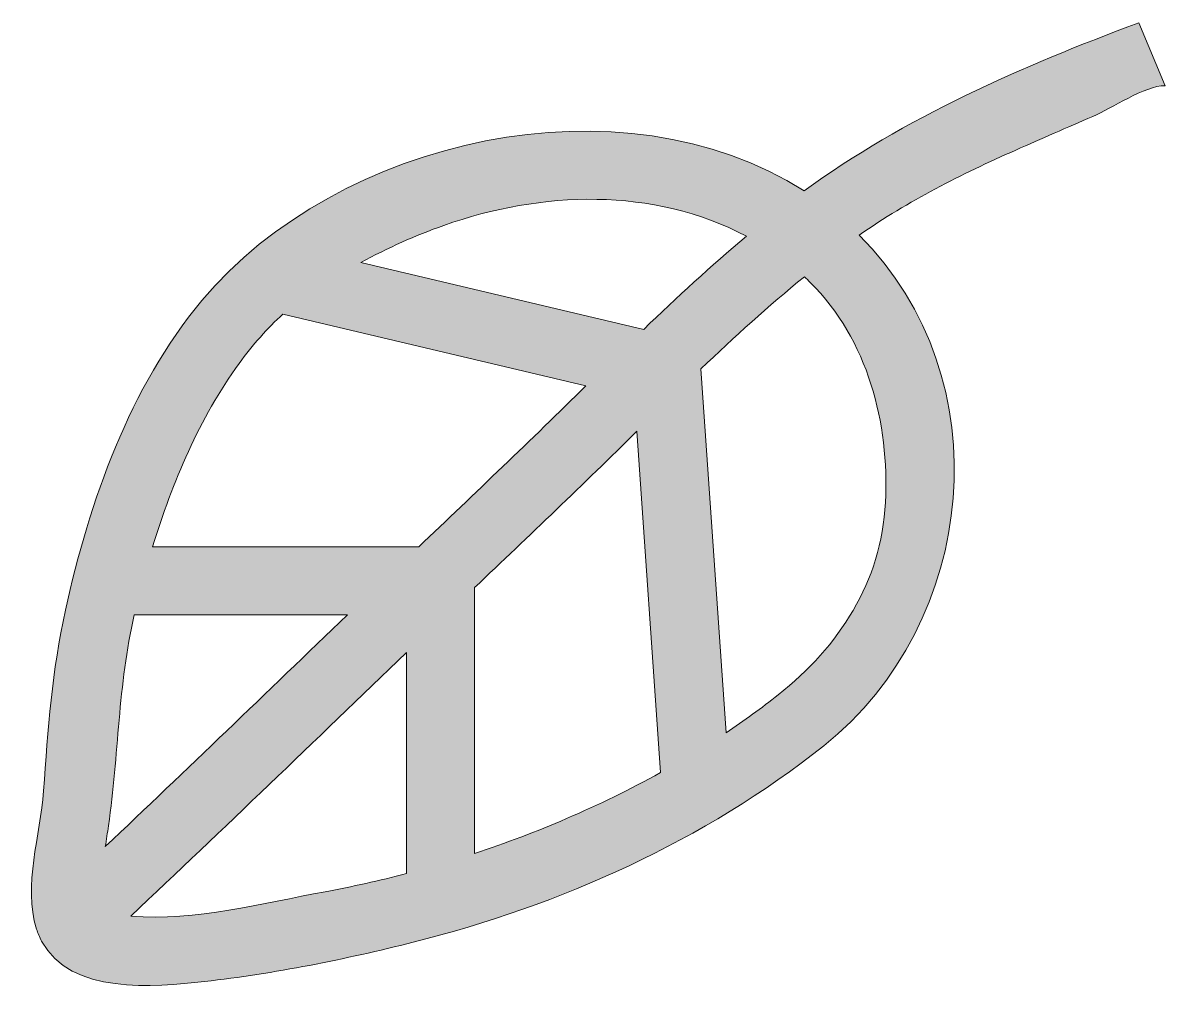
# Model space of a CAD drawing. Header units: inches. Extents: x -1 to 102, y -1 to 86.
import ezdxf

# ---------------------------------------------------------------- set-up
doc = ezdxf.new("R2010")
doc.units = ezdxf.units.IN
doc.header["$MEASUREMENT"] = 0
doc.layers.add('Layer 1', color=7, linetype='Continuous')

msp = doc.modelspace()

# ---------------------------------------------------------------- hatches: boundary and pattern name
at = {"layer": 'Layer 1', "true_color": 0xbdd63c}
h = msp.add_hatch(color=63, dxfattribs=at)
h.dxf.hatch_style = 2
edge = h.paths.add_edge_path()
edge.add_spline(control_points=[(0.92, 3.97), (3.54, -0.86), (10.97, -0.14), (15.51, 0.36), (21.76, 1.06), (28.12, 2.35), (34.22, 3.88), (47.42, 7.21), (60.32, 12.97), (71.01, 21.49), (71.01, 21.49), (71.01, 21.49), (71.01, 21.49), (84.82, 32.5), (87.05, 54.38), (74.19, 67.25), (78.6, 70.34), (83.32, 72.7), (88.22, 74.88), (90.51, 75.9), (92.81, 76.9), (95.11, 77.89), (96.81, 78.62), (99.76, 80.65), (101.6, 80.65), (101.6, 80.65), (99.24, 86.28), (99.24, 86.28), (88.9, 82.45), (78.16, 77.74), (69.24, 71.21), (52.92, 81.67), (27.46, 75.98), (15.28, 61.39), (8.77, 53.59), (5.22, 43.43), (3.05, 33.64), (1.86, 28.25), (1.47, 22.93), (1.09, 17.44), (0.81, 13.43), (-0.77, 9.03), (0.46, 5.06), (0.57, 4.7), (0.72, 4.34), (0.92, 3.97)], knot_values=[0, 0, 0, 0, 1, 1, 1, 2, 2, 2, 3, 3, 3, 4, 4, 4, 5, 5, 5, 6, 6, 6, 7, 7, 7, 8, 8, 8, 9, 9, 9, 10, 10, 10, 11, 11, 11, 12, 12, 12, 13, 13, 13, 14, 14, 14, 15, 15, 15, 15], degree=3, periodic=1)
edge = h.paths.add_edge_path()
edge.add_spline(control_points=[(33.61, 10.03), (31.18, 9.4), (28.75, 8.85), (26.34, 8.41), (20.65, 7.37), (14.75, 5.74), (8.92, 6.23), (17.23, 14.05), (25.41, 21.97), (33.61, 29.84), (33.61, 29.84), (33.61, 10.03), (33.61, 10.03)], knot_values=[0, 0, 0, 0, 1, 1, 1, 2, 2, 2, 3, 3, 3, 4, 4, 4, 4], degree=3, periodic=1)
edge = h.paths.add_edge_path()
edge.add_spline(control_points=[(47.96, 14.96), (45.26, 13.8), (42.5, 12.76), (39.72, 11.84), (39.72, 11.84), (39.72, 35.67), (39.72, 35.67), (44.6, 40.3), (49.47, 44.94), (54.26, 49.67), (54.26, 49.67), (56.38, 19.08), (56.38, 19.08), (53.67, 17.58), (50.85, 16.2), (47.96, 14.96)], knot_values=[0, 0, 0, 0, 1, 1, 1, 2, 2, 2, 3, 3, 3, 4, 4, 4, 5, 5, 5, 5], degree=3, periodic=1)
edge = h.paths.add_edge_path()
edge.add_spline(control_points=[(69.27, 63.52), (69.45, 63.35), (69.62, 63.18), (69.8, 63.01), (74.96, 57.89), (76.89, 50.42), (76.53, 43.3), (76.17, 36.12), (72.4, 30.43), (66.93, 26.05), (65.43, 24.87), (63.87, 23.74), (62.25, 22.66), (62.25, 22.66), (59.99, 55.26), (59.99, 55.26), (62.99, 58.12), (66.05, 60.91), (69.27, 63.52)], knot_values=[0, 0, 0, 0, 1, 1, 1, 2, 2, 2, 3, 3, 3, 4, 4, 4, 5, 5, 5, 6, 6, 6, 6], degree=3, periodic=1)
edge = h.paths.add_edge_path()
edge.add_spline(control_points=[(36.95, 68.12), (45.71, 71.22), (55.7, 71.58), (64.08, 67.16), (60.9, 64.5), (57.86, 61.69), (54.87, 58.81), (54.87, 58.81), (29.52, 64.8), (29.52, 64.8), (31.92, 66.1), (34.41, 67.23), (36.95, 68.12)], knot_values=[0, 0, 0, 0, 1, 1, 1, 2, 2, 2, 3, 3, 3, 4, 4, 4, 4], degree=3, periodic=1)
edge = h.paths.add_edge_path()
edge.add_spline(control_points=[(18.62, 55.76), (19.84, 57.43), (21.15, 58.91), (22.54, 60.18), (22.54, 60.18), (49.7, 53.76), (49.7, 53.76), (44.77, 48.88), (39.74, 44.11), (34.71, 39.33), (34.71, 39.33), (10.86, 39.33), (10.86, 39.33), (12.65, 45.11), (15.04, 50.84), (18.62, 55.76)], knot_values=[0, 0, 0, 0, 1, 1, 1, 2, 2, 2, 3, 3, 3, 4, 4, 4, 5, 5, 5, 5], degree=3, periodic=1)
edge = h.paths.add_edge_path()
edge.add_spline(control_points=[(6.91, 14.31), (7.83, 20.66), (7.75, 26.92), (9.22, 33.22), (9.22, 33.22), (28.32, 33.22), (28.32, 33.22), (21.09, 26.28), (13.89, 19.32), (6.62, 12.45), (6.72, 13.07), (6.81, 13.69), (6.91, 14.31)], knot_values=[0, 0, 0, 0, 1, 1, 1, 2, 2, 2, 3, 3, 3, 4, 4, 4, 4], degree=3, periodic=1)

# ---------------------------------------------------------------- linework, layer by layer
at = {"layer": 'Layer 1', "lineweight": 0}
for points, knots in [([(0.92, 3.97), (3.54, -0.86), (10.97, -0.14), (15.51, 0.36), (21.76, 1.06), (28.12, 2.35), (34.22, 3.88), (47.42, 7.21), (60.32, 12.97), (71.01, 21.49), (71.01, 21.49), (71.01, 21.49), (71.01, 21.49), (84.82, 32.5), (87.05, 54.38), (74.19, 67.25), (78.6, 70.34), (83.32, 72.7), (88.22, 74.88), (90.51, 75.9), (92.81, 76.9), (95.11, 77.89), (96.81, 78.62), (99.76, 80.65), (101.6, 80.65), (101.6, 80.65), (99.24, 86.28), (99.24, 86.28), (88.9, 82.45), (78.16, 77.74), (69.24, 71.21), (52.92, 81.67), (27.46, 75.98), (15.28, 61.39), (8.77, 53.59), (5.22, 43.43), (3.05, 33.64), (1.86, 28.25), (1.47, 22.93), (1.09, 17.44), (0.81, 13.43), (-0.77, 9.03), (0.46, 5.06), (0.57, 4.7), (0.72, 4.34), (0.92, 3.97)], [0, 0, 0, 0, 1, 1, 1, 2, 2, 2, 3, 3, 3, 4, 4, 4, 5, 5, 5, 6, 6, 6, 7, 7, 7, 8, 8, 8, 9, 9, 9, 10, 10, 10, 11, 11, 11, 12, 12, 12, 13, 13, 13, 14, 14, 14, 15, 15, 15, 15]), ([(36.95, 68.12), (45.71, 71.22), (55.7, 71.58), (64.08, 67.16), (60.9, 64.5), (57.86, 61.69), (54.87, 58.81), (54.87, 58.81), (29.52, 64.8), (29.52, 64.8), (31.92, 66.1), (34.41, 67.23), (36.95, 68.12)], [0, 0, 0, 0, 1, 1, 1, 2, 2, 2, 3, 3, 3, 4, 4, 4, 4]), ([(69.27, 63.52), (69.45, 63.35), (69.62, 63.18), (69.8, 63.01), (74.96, 57.89), (76.89, 50.42), (76.53, 43.3), (76.17, 36.12), (72.4, 30.43), (66.93, 26.05), (65.43, 24.87), (63.87, 23.74), (62.25, 22.66), (62.25, 22.66), (59.99, 55.26), (59.99, 55.26), (62.99, 58.12), (66.05, 60.91), (69.27, 63.52)], [0, 0, 0, 0, 1, 1, 1, 2, 2, 2, 3, 3, 3, 4, 4, 4, 5, 5, 5, 6, 6, 6, 6]), ([(18.62, 55.76), (19.84, 57.43), (21.15, 58.91), (22.54, 60.18), (22.54, 60.18), (49.7, 53.76), (49.7, 53.76), (44.77, 48.88), (39.74, 44.11), (34.71, 39.33), (34.71, 39.33), (10.86, 39.33), (10.86, 39.33), (12.65, 45.11), (15.04, 50.84), (18.62, 55.76)], [0, 0, 0, 0, 1, 1, 1, 2, 2, 2, 3, 3, 3, 4, 4, 4, 5, 5, 5, 5]), ([(47.96, 14.96), (45.26, 13.8), (42.5, 12.76), (39.72, 11.84), (39.72, 11.84), (39.72, 35.67), (39.72, 35.67), (44.6, 40.3), (49.47, 44.94), (54.26, 49.67), (54.26, 49.67), (56.38, 19.08), (56.38, 19.08), (53.67, 17.58), (50.85, 16.2), (47.96, 14.96)], [0, 0, 0, 0, 1, 1, 1, 2, 2, 2, 3, 3, 3, 4, 4, 4, 5, 5, 5, 5]), ([(6.91, 14.31), (7.83, 20.66), (7.75, 26.92), (9.22, 33.22), (9.22, 33.22), (28.32, 33.22), (28.32, 33.22), (21.09, 26.28), (13.89, 19.32), (6.62, 12.45), (6.72, 13.07), (6.81, 13.69), (6.91, 14.31)], [0, 0, 0, 0, 1, 1, 1, 2, 2, 2, 3, 3, 3, 4, 4, 4, 4]), ([(33.61, 10.03), (31.18, 9.4), (28.75, 8.85), (26.34, 8.41), (20.65, 7.37), (14.75, 5.74), (8.92, 6.23), (17.23, 14.05), (25.41, 21.97), (33.61, 29.84), (33.61, 29.84), (33.61, 10.03), (33.61, 10.03)], [0, 0, 0, 0, 1, 1, 1, 2, 2, 2, 3, 3, 3, 4, 4, 4, 4])]:
    msp.add_open_spline(points, degree=3, knots=knots, dxfattribs=at)

doc.saveas('drawing.dxf')
